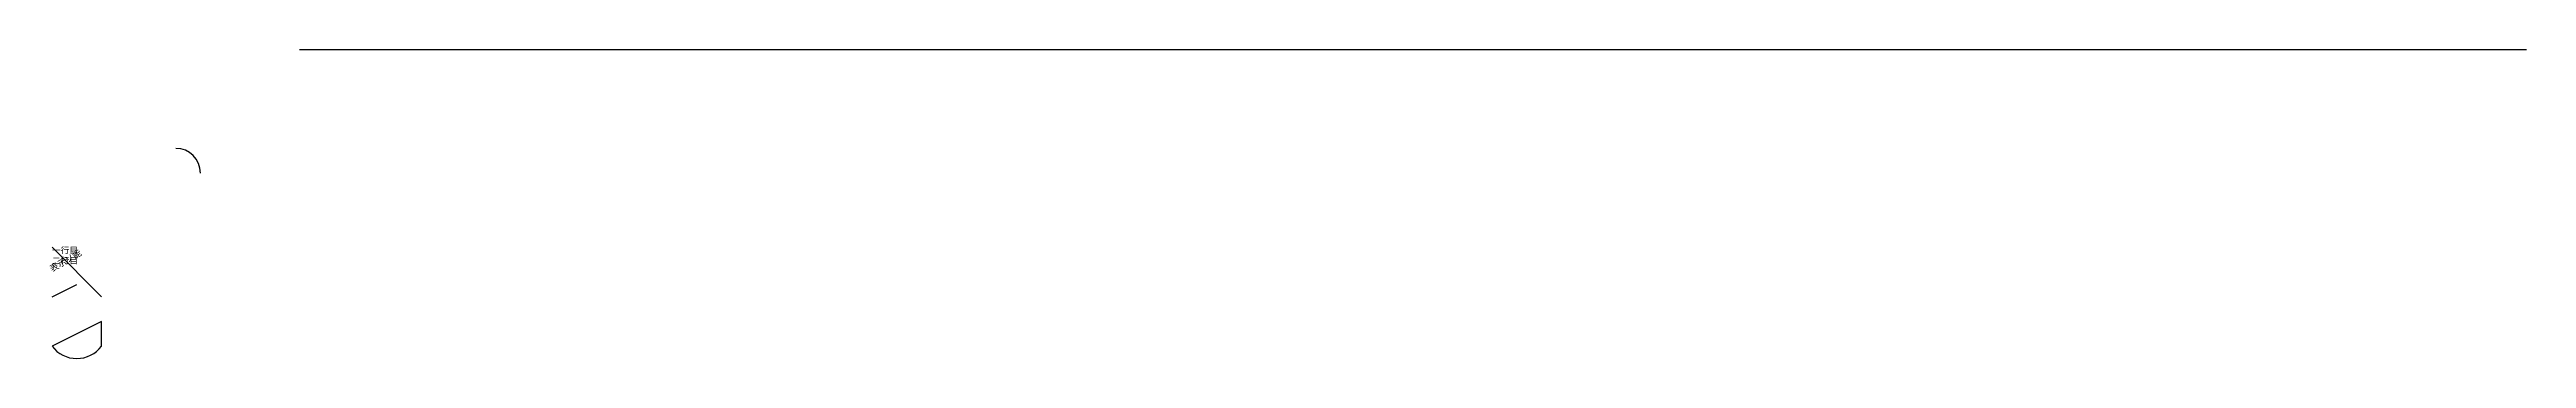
# Model space of a CAD drawing. Header units: metres. Extents: x 0 to 100, y -2 to 10.
import ezdxf

# ---------------------------------------------------------------- set-up
doc = ezdxf.new("R2010")
doc.units = ezdxf.units.M
doc.layers.add('平面図', color=2, linetype='Continuous')

# ---------------------------------------------------------------- blocks, each defined once
blk = doc.blocks.new('BOX')
blk.add_line((0, 0), (1, 1))

msp = doc.modelspace()

# ---------------------------------------------------------------- linework, layer by layer
msp.add_line((10, 10), (100, 10))
msp.add_lwpolyline([(0, -2, 0.5), (2, -2), (2, -1)], format="xyb", close=True)
at = {"color": 1}
msp.add_arc((5, 5), 1, 0, 90, dxfattribs=at)
at = {"layer": '平面図'}
msp.add_line((0, 0), (1, 0.5), dxfattribs=at)

# ---------------------------------------------------------------- block references
at = {"layer": '平面図', "xscale": 2, "yscale": 2, "rotation": 90}
msp.add_blockref('BOX', (2, 0), dxfattribs=at)

# ---------------------------------------------------------------- texts
at = {"layer": '平面図'}
msp.add_text('表示ソ能', height=0.25, rotation=30, dxfattribs=at).set_placement((0, 1))
at = {"layer": '平面図', "insert": (0, 2), "char_height": 0.25, "attachment_point": 1}
msp.add_mtext('一行目^J二行目', dxfattribs=at)

doc.saveas('drawing.dxf')
